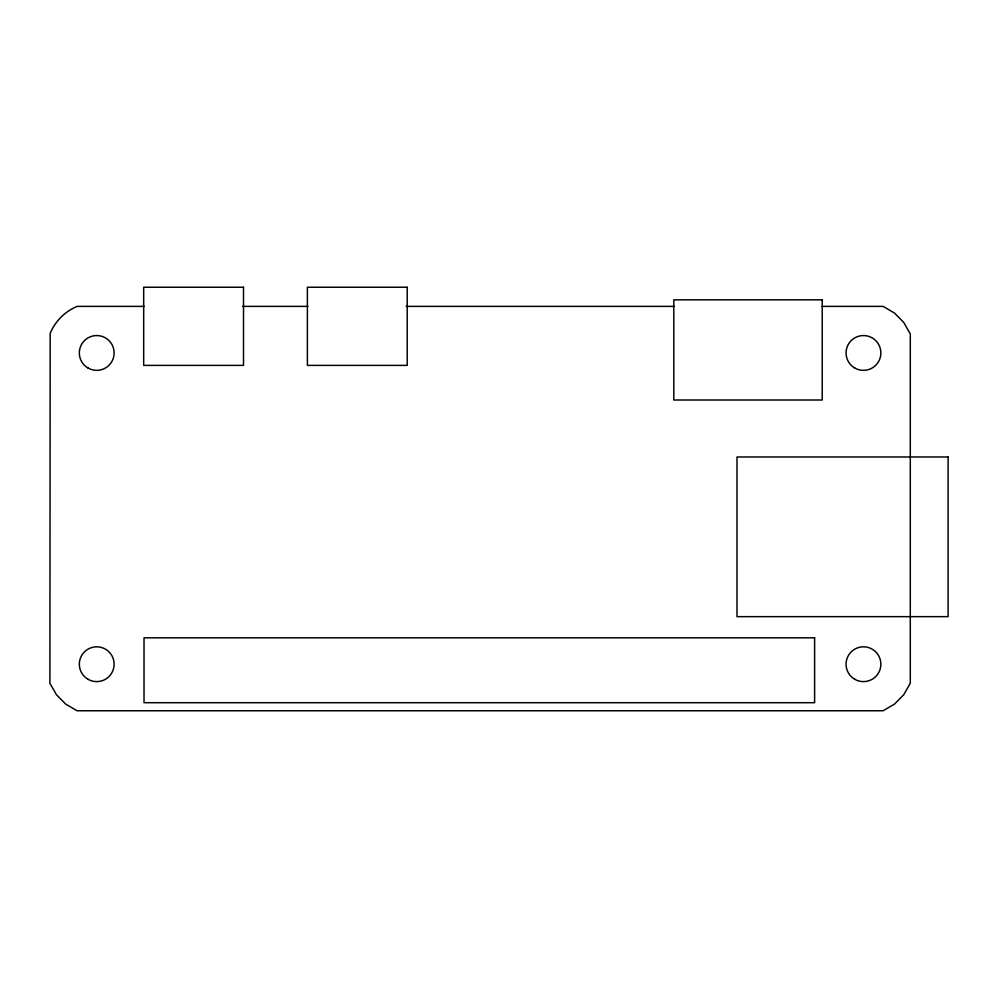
<?xml version="1.0" encoding="UTF-8"?>
<svg xmlns="http://www.w3.org/2000/svg" width="998" height="998" viewBox="0 0 998 998"><rect width="100%" height="100%" fill="white"/><g stroke="black" fill="none" stroke-linecap="round" stroke-linejoin="round"><path stroke-width="1.5" d="M144.273 306.386L77.058 306.386A50.536 50.536 0 0 0 50.174 333.282L49.9 683.231L56.412 694.695L65.681 704.089L77.058 710.763L883.13 710.763L894.507 704.089L903.764 694.695L910.288 683.231L910.288 333.931L903.764 322.466L894.507 313.073L883.13 306.386L822.215 306.386M242.477 306.386L307.945 306.386M406.149 306.386L674.249 306.386M243.512 287.237L143.687 287.237L143.687 365.38L243.512 365.38L243.512 287.237M407.221 287.237L307.384 287.237L307.384 365.38L407.221 365.38L407.221 287.237M822.215 299.837L673.812 299.837L673.812 400.011L822.215 400.011L822.215 299.837M948.1 456.984L736.998 456.984L736.998 616.652L948.1 616.652L948.1 456.984M814.618 637.822L144.024 637.822L144.024 702.704L814.618 702.704L814.618 637.822M854.762 368.012A17.39 17.39 0 0 0 880.86 352.943A17.39 17.39 0 0 0 854.762 337.885A17.39 17.39 0 0 0 854.762 368.012M88.024 368.012A17.39 17.39 0 0 0 114.121 352.943A17.39 17.39 0 0 0 88.024 337.885A17.39 17.39 0 0 0 88.024 368.012M88.024 679.276A17.39 17.39 0 0 0 114.121 664.219A17.39 17.39 0 0 0 88.024 649.149A17.39 17.39 0 0 0 88.024 679.276M854.762 679.276A17.39 17.39 0 0 0 880.86 664.219A17.39 17.39 0 0 0 854.762 649.149A17.39 17.39 0 0 0 854.762 679.276"/></g></svg>
